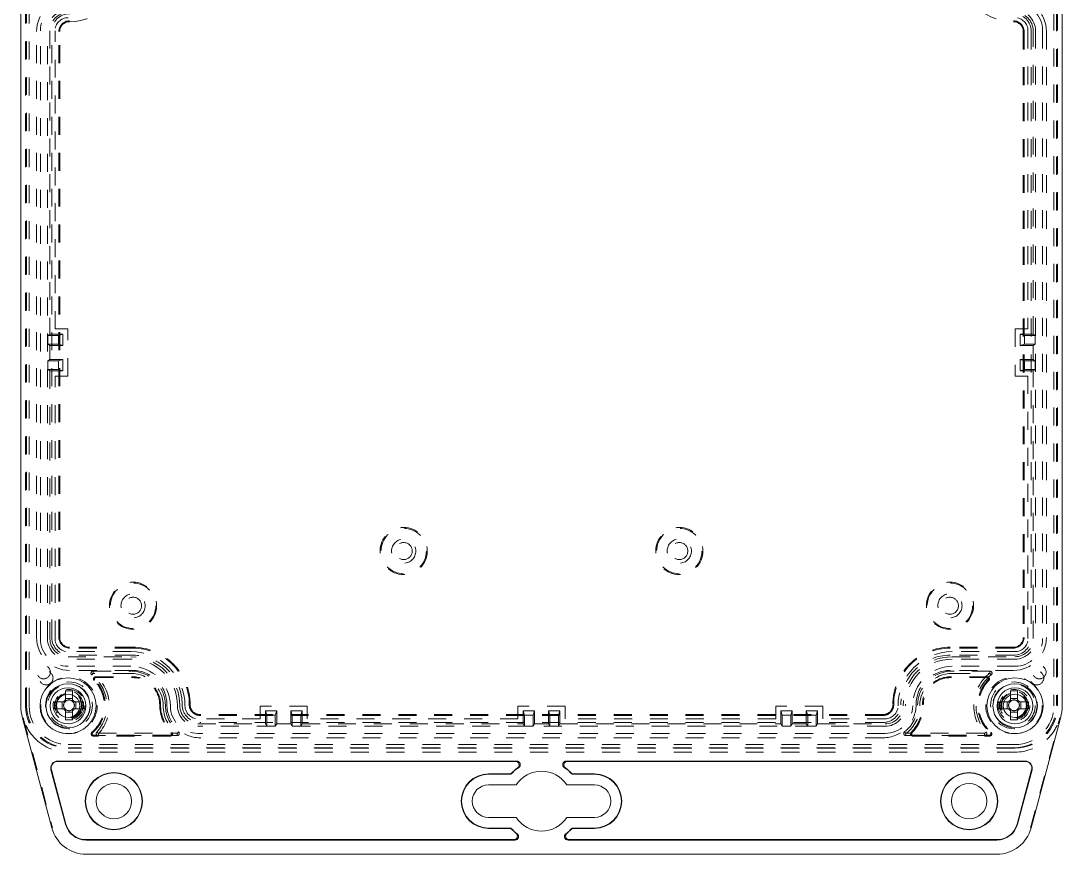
# Model space of a CAD drawing. Header units: inches. Extents: x 0.3 to 33.9, y 0.2 to 21.7.
# Drawn here: x 16.78 to 22.58, y 8.82 to 13.47 of the extents above; entities that cross this region are included whole.
import ezdxf

# ---------------------------------------------------------------- set-up
doc = ezdxf.new("R2010")
doc.units = ezdxf.units.IN
doc.header["$MEASUREMENT"] = 0
doc.linetypes.add('SLD-Dashed', pattern=[0.075, 0.05, -0.025])
doc.linetypes.add('SLD-Solid', pattern=[0])

msp = doc.modelspace()

# ---------------------------------------------------------------- linework, layer by layer
at = {"color": 7, "linetype": 'SLD-Solid', "lineweight": 15}
for p, q in [((16.7764, 9.6509), (16.7764, 17.9119)), ((22.577, 17.9119), (22.577, 9.6509)), ((16.7853, 9.5829), (16.9495, 8.9703)), ((22.4039, 8.9703), (22.568, 9.5829)), ((16.9824, 9.3431), (19.5388, 9.3431)), ((19.5322, 9.3411), (16.9824, 9.3411)), ((19.8146, 9.3431), (22.3709, 9.3431)), ((22.3709, 9.3411), (19.8212, 9.3411)), ((16.9444, 9.2936), (17.0256, 8.9907)), ((17.0275, 8.9912), (16.9464, 9.2941)), ((22.407, 9.2941), (22.3258, 8.9912)), ((22.3278, 8.9907), (22.409, 9.2936)), ((19.3814, 9.2713), (19.5059, 9.2713)), ((19.5068, 9.2693), (19.3814, 9.2693)), ((19.5059, 9.2713), (19.5068, 9.2693)), ((19.8475, 9.2713), (19.8466, 9.2693)), ((19.972, 9.2693), (19.8466, 9.2693)), ((19.8475, 9.2713), (19.972, 9.2713)), ((19.536, 9.2102), (19.3814, 9.2102)), ((19.972, 9.2102), (19.8174, 9.2102)), ((19.3814, 9.0291), (19.536, 9.0291)), ((19.8174, 9.0291), (19.972, 9.0291)), ((19.3814, 8.97), (19.5068, 8.97)), ((19.5059, 8.968), (19.3814, 8.968)), ((19.5059, 8.968), (19.5068, 8.97)), ((19.8466, 8.97), (19.972, 8.97)), ((19.8475, 8.968), (19.8466, 8.97)), ((19.972, 8.968), (19.8475, 8.968)), ((19.523, 8.9052), (17.1396, 8.9052)), ((17.1396, 8.9031), (19.5291, 8.9031)), ((19.8243, 8.9031), (22.2137, 8.9031)), ((22.2137, 8.9052), (19.8304, 8.9052)), ((17.1396, 8.8244), (22.2137, 8.8244))]:
    msp.add_line(p, q, dxfattribs=at)
at = {"color": 7, "linetype": 'SLD-Dashed', "lineweight": 0}
for p, q in [((16.8032, 9.6509), (16.8032, 17.9119)), ((16.8087, 9.6534), (16.8087, 17.9094)), ((16.8229, 9.6509), (16.8229, 17.9119)), ((22.5305, 17.9119), (22.5305, 9.6509)), ((22.5447, 17.9094), (22.5447, 9.6534)), ((22.5502, 17.9119), (22.5502, 9.6509)), ((16.8643, 10.0314), (16.8643, 13.4074)), ((16.8852, 10.0249), (16.8852, 13.4114)), ((16.9252, 10.0249), (16.9252, 13.4114)), ((16.9384, 13.4114), (16.9384, 11.721)), ((16.9493, 10.0314), (16.9493, 13.4074)), ((16.9668, 11.75), (16.9668, 13.4114)), ((16.9887, 10.0314), (16.9887, 13.4074)), ((16.9934, 10.0314), (16.9934, 13.4074)), ((22.36, 13.4074), (22.36, 10.0314)), ((22.3647, 13.4074), (22.3647, 10.0314)), ((22.3866, 13.4114), (22.3866, 11.75)), ((22.4041, 13.4074), (22.4041, 10.0314)), ((22.415, 11.721), (22.415, 13.4114)), ((22.4282, 13.4114), (22.4282, 10.0249)), ((22.4682, 13.4114), (22.4682, 10.0249)), ((22.4891, 13.4074), (22.4891, 10.0314)), ((16.9384, 11.721), (16.9261, 11.7132)), ((16.9384, 11.721), (17.0107, 11.721)), ((17.0374, 11.75), (16.9668, 11.75)), ((17.0107, 11.721), (16.9861, 11.7132)), ((17.0107, 11.721), (17.0107, 11.6583)), ((17.0374, 11.4879), (17.0374, 11.75)), ((22.3866, 11.75), (22.3159, 11.75)), ((22.3159, 11.75), (22.3159, 11.4879)), ((22.415, 11.721), (22.3427, 11.721)), ((22.3427, 11.721), (22.3427, 11.6583)), ((22.3427, 11.721), (22.3673, 11.7132)), ((22.415, 11.721), (22.4273, 11.7132)), ((16.9261, 11.7132), (16.9261, 11.6662)), ((16.9861, 11.7132), (16.9261, 11.7132)), ((16.9261, 11.6662), (16.9384, 11.6583)), ((16.9261, 11.6662), (16.9861, 11.6662)), ((16.9861, 11.6662), (16.9861, 11.7132)), ((17.0107, 11.6583), (16.9861, 11.6662)), ((22.3427, 11.6583), (22.3673, 11.6662)), ((22.3673, 11.6662), (22.3673, 11.7132)), ((22.3673, 11.7132), (22.4273, 11.7132)), ((22.4273, 11.6662), (22.3673, 11.6662)), ((22.4273, 11.6662), (22.415, 11.6583)), ((22.4273, 11.7132), (22.4273, 11.6662)), ((17.0107, 11.6583), (16.9384, 11.6583)), ((16.9384, 11.6583), (16.9384, 11.5795)), ((22.3427, 11.6583), (22.415, 11.6583)), ((22.415, 11.5795), (22.415, 11.6583)), ((16.9384, 11.5795), (16.9261, 11.5717)), ((16.9261, 11.5717), (16.9261, 11.5247)), ((16.9861, 11.5717), (16.9261, 11.5717)), ((16.9384, 11.5795), (17.0107, 11.5795)), ((17.0107, 11.5795), (16.9861, 11.5717)), ((16.9861, 11.5247), (16.9861, 11.5717)), ((17.0107, 11.5795), (17.0107, 11.5168)), ((22.415, 11.5795), (22.3427, 11.5795)), ((22.3427, 11.5795), (22.3673, 11.5717)), ((22.3427, 11.5795), (22.3427, 11.5168)), ((22.3673, 11.5247), (22.3673, 11.5717)), ((22.3673, 11.5717), (22.4273, 11.5717)), ((22.415, 11.5795), (22.4273, 11.5717)), ((22.4273, 11.5717), (22.4273, 11.5247)), ((16.9261, 11.5247), (16.9384, 11.5168)), ((16.9261, 11.5247), (16.9861, 11.5247)), ((17.0107, 11.5168), (16.9384, 11.5168)), ((16.9384, 11.5168), (16.9384, 10.0249)), ((16.9668, 10.0249), (16.9668, 11.4879)), ((16.9668, 11.4879), (17.0374, 11.4879)), ((17.0107, 11.5168), (16.9861, 11.5247)), ((22.3159, 11.4879), (22.3866, 11.4879)), ((22.3427, 11.5168), (22.3673, 11.5247)), ((22.3427, 11.5168), (22.415, 11.5168)), ((22.4273, 11.5247), (22.3673, 11.5247)), ((22.3866, 11.4879), (22.3866, 10.0249)), ((22.4273, 11.5247), (22.415, 11.5168)), ((22.415, 10.0249), (22.415, 11.5168)), ((17.3997, 9.9771), (17.0477, 9.9771)), ((22.3057, 9.9771), (21.9537, 9.9771)), ((17.3892, 9.9525), (17.0392, 9.9525)), ((17.0392, 9.9241), (17.3892, 9.9241)), ((17.3997, 9.9724), (17.0477, 9.9724)), ((17.3997, 9.9331), (17.0477, 9.9331)), ((22.3057, 9.9724), (21.9537, 9.9724)), ((22.3057, 9.9331), (21.9537, 9.9331)), ((22.3142, 9.9525), (21.9642, 9.9525)), ((21.9642, 9.9241), (22.3142, 9.9241)), ((17.3892, 9.9109), (17.0392, 9.9109)), ((17.3892, 9.8709), (17.0392, 9.8709)), ((22.3142, 9.9109), (21.9642, 9.9109)), ((22.3142, 9.8709), (21.9642, 9.8709)), ((17.3997, 9.8481), (17.0477, 9.8481)), ((17.1789, 9.8321), (17.1717, 9.8228)), ((17.1789, 9.8321), (17.1789, 9.8439)), ((17.1789, 9.8439), (17.3892, 9.8439)), ((17.3892, 9.8312), (17.1815, 9.8312)), ((17.1933, 9.8124), (17.3997, 9.8124)), ((17.1933, 9.8076), (17.3997, 9.8076)), ((22.3057, 9.8481), (21.9537, 9.8481)), ((22.1601, 9.8124), (21.9537, 9.8124)), ((22.1601, 9.8076), (21.9537, 9.8076)), ((22.1745, 9.8439), (21.9642, 9.8439)), ((21.9642, 9.8312), (22.1719, 9.8312)), ((22.1745, 9.8321), (22.1745, 9.8439)), ((22.1745, 9.8321), (22.1817, 9.8228)), ((17.0244, 9.7349), (17.0244, 9.6921)), ((17.065, 9.7349), (17.0244, 9.7349)), ((17.0244, 9.6921), (17.065, 9.6921)), ((17.0244, 9.6756), (17.0244, 9.6921)), ((17.065, 9.7349), (17.065, 9.6921)), ((17.065, 9.6921), (17.065, 9.6756)), ((22.2884, 9.7349), (22.2884, 9.6921)), ((22.329, 9.7349), (22.2884, 9.7349)), ((22.2884, 9.6921), (22.329, 9.6921)), ((22.2884, 9.6756), (22.2884, 9.6921)), ((22.329, 9.7349), (22.329, 9.6921)), ((22.329, 9.6921), (22.329, 9.6756)), ((16.9632, 9.6737), (17.006, 9.6737)), ((16.9632, 9.6737), (16.9632, 9.6332)), ((16.9632, 9.6332), (17.006, 9.6332)), ((17.006, 9.6737), (17.0226, 9.6737)), ((17.006, 9.6332), (17.006, 9.6737)), ((17.0226, 9.6332), (17.006, 9.6332)), ((17.0244, 9.6147), (17.0244, 9.6313)), ((17.065, 9.6313), (17.065, 9.6147)), ((17.0668, 9.6737), (17.0834, 9.6737)), ((17.0834, 9.6332), (17.0668, 9.6332)), ((17.1261, 9.6737), (17.0834, 9.6737)), ((17.0834, 9.6737), (17.0834, 9.6332)), ((17.1261, 9.6332), (17.0834, 9.6332)), ((17.1261, 9.6332), (17.1261, 9.6737)), ((18.3723, 9.6492), (18.1101, 9.6492)), ((18.1101, 9.6492), (18.1101, 9.5785)), ((18.3723, 9.5785), (18.3723, 9.6492)), ((19.8078, 9.6492), (19.5456, 9.6492)), ((19.5456, 9.6492), (19.5456, 9.5785)), ((19.8078, 9.5785), (19.8078, 9.6492)), ((21.2433, 9.6492), (20.9811, 9.6492)), ((20.9811, 9.6492), (20.9811, 9.5785)), ((21.2433, 9.5785), (21.2433, 9.6492)), ((22.2272, 9.6737), (22.27, 9.6737)), ((22.2272, 9.6737), (22.2272, 9.6332)), ((22.2272, 9.6332), (22.27, 9.6332)), ((22.27, 9.6737), (22.2866, 9.6737)), ((22.27, 9.6332), (22.27, 9.6737)), ((22.2866, 9.6332), (22.27, 9.6332)), ((22.2884, 9.6147), (22.2884, 9.6313)), ((22.329, 9.6313), (22.329, 9.6147)), ((22.3308, 9.6737), (22.3474, 9.6737)), ((22.3474, 9.6332), (22.3308, 9.6332)), ((22.3901, 9.6737), (22.3474, 9.6737)), ((22.3474, 9.6737), (22.3474, 9.6332)), ((22.3901, 9.6332), (22.3474, 9.6332)), ((22.3901, 9.6332), (22.3901, 9.6737)), ((16.789, 9.5839), (16.9532, 8.9713)), ((17.065, 9.6147), (17.0244, 9.6147)), ((17.0244, 9.572), (17.0244, 9.6147)), ((17.0244, 9.572), (17.065, 9.572)), ((17.065, 9.572), (17.065, 9.6147)), ((18.1101, 9.5785), (17.7632, 9.5785)), ((21.5797, 9.6021), (17.7737, 9.6021)), ((21.5797, 9.5974), (17.7737, 9.5974)), ((18.1391, 9.6224), (18.2018, 9.6224)), ((18.1391, 9.6224), (18.1469, 9.5979)), ((18.1391, 9.5501), (18.1391, 9.6224)), ((18.1469, 9.5979), (18.1469, 9.5379)), ((18.1939, 9.5979), (18.1469, 9.5979)), ((18.2018, 9.6224), (18.1939, 9.5979)), ((18.1939, 9.5379), (18.1939, 9.5979)), ((18.2018, 9.6224), (18.2018, 9.5501)), ((18.2806, 9.6224), (18.3433, 9.6224)), ((18.2806, 9.6224), (18.2884, 9.5979)), ((18.2806, 9.5501), (18.2806, 9.6224)), ((18.2884, 9.5979), (18.2884, 9.5379)), ((18.3354, 9.5979), (18.2884, 9.5979)), ((18.3433, 9.6224), (18.3354, 9.5979)), ((18.3354, 9.5379), (18.3354, 9.5979)), ((18.3433, 9.6224), (18.3433, 9.5501)), ((19.5456, 9.5785), (18.3723, 9.5785)), ((19.5746, 9.6224), (19.6373, 9.6224)), ((19.5746, 9.6224), (19.5824, 9.5979)), ((19.5746, 9.5501), (19.5746, 9.6224)), ((19.5824, 9.5979), (19.5824, 9.5379)), ((19.6294, 9.5979), (19.5824, 9.5979)), ((19.6373, 9.6224), (19.6294, 9.5979)), ((19.6294, 9.5379), (19.6294, 9.5979)), ((19.6373, 9.6224), (19.6373, 9.5501)), ((19.7788, 9.6224), (19.7161, 9.6224)), ((19.7161, 9.6224), (19.7239, 9.5979)), ((19.7161, 9.6224), (19.7161, 9.5501)), ((19.7239, 9.5379), (19.7239, 9.5979)), ((19.7239, 9.5979), (19.7709, 9.5979)), ((19.7788, 9.6224), (19.7709, 9.5979)), ((19.7709, 9.5979), (19.7709, 9.5379)), ((19.7788, 9.5501), (19.7788, 9.6224)), ((20.9811, 9.5785), (19.8078, 9.5785)), ((21.0728, 9.6224), (21.0101, 9.6224)), ((21.0101, 9.6224), (21.0179, 9.5979)), ((21.0101, 9.6224), (21.0101, 9.5501)), ((21.0179, 9.5379), (21.0179, 9.5979)), ((21.0179, 9.5979), (21.0649, 9.5979)), ((21.0728, 9.6224), (21.0649, 9.5979)), ((21.0649, 9.5979), (21.0649, 9.5379)), ((21.0728, 9.5501), (21.0728, 9.6224)), ((21.2143, 9.6224), (21.1516, 9.6224)), ((21.1516, 9.6224), (21.1594, 9.5979)), ((21.1516, 9.6224), (21.1516, 9.5501)), ((21.1594, 9.5379), (21.1594, 9.5979)), ((21.1594, 9.5979), (21.2064, 9.5979)), ((21.2143, 9.6224), (21.2064, 9.5979)), ((21.2064, 9.5979), (21.2064, 9.5379)), ((21.2143, 9.5501), (21.2143, 9.6224)), ((21.5902, 9.5785), (21.2433, 9.5785)), ((22.329, 9.6147), (22.2884, 9.6147)), ((22.2884, 9.572), (22.2884, 9.6147)), ((22.2884, 9.572), (22.329, 9.572)), ((22.329, 9.572), (22.329, 9.6147)), ((22.4002, 8.9713), (22.5644, 9.5839)), ((17.7632, 9.5501), (18.1391, 9.5501)), ((21.5902, 9.5369), (17.7632, 9.5369)), ((21.5797, 9.5581), (17.7737, 9.5581)), ((18.1391, 9.5501), (18.1469, 9.5379)), ((18.1469, 9.5379), (18.1939, 9.5379)), ((18.1939, 9.5379), (18.2018, 9.5501)), ((18.2018, 9.5501), (18.2806, 9.5501)), ((18.2806, 9.5501), (18.2884, 9.5379)), ((18.2884, 9.5379), (18.3354, 9.5379)), ((18.3354, 9.5379), (18.3433, 9.5501)), ((18.3433, 9.5501), (19.5746, 9.5501)), ((19.5746, 9.5501), (19.5824, 9.5379)), ((19.5824, 9.5379), (19.6294, 9.5379)), ((19.6294, 9.5379), (19.6373, 9.5501)), ((19.6373, 9.5501), (19.7161, 9.5501)), ((19.7239, 9.5379), (19.7161, 9.5501)), ((19.7709, 9.5379), (19.7239, 9.5379)), ((19.7788, 9.5501), (19.7709, 9.5379)), ((19.7788, 9.5501), (21.0101, 9.5501)), ((21.0179, 9.5379), (21.0101, 9.5501)), ((21.0649, 9.5379), (21.0179, 9.5379)), ((21.0728, 9.5501), (21.0649, 9.5379)), ((21.0728, 9.5501), (21.1516, 9.5501)), ((21.1594, 9.5379), (21.1516, 9.5501)), ((21.2064, 9.5379), (21.1594, 9.5379)), ((21.2143, 9.5501), (21.2064, 9.5379)), ((21.2143, 9.5501), (21.5902, 9.5501)), ((17.609, 9.4873), (17.1803, 9.4873)), ((17.609, 9.4824), (17.1803, 9.4824)), ((17.2082, 9.4967), (17.1995, 9.5047)), ((17.2102, 9.4976), (17.2082, 9.4967)), ((17.2082, 9.4967), (17.2082, 9.4849)), ((17.6474, 9.4849), (17.2082, 9.4849)), ((17.2102, 9.4976), (17.6448, 9.4976)), ((17.6474, 9.4967), (17.6545, 9.5062)), ((17.6474, 9.4967), (17.6474, 9.4849)), ((21.5902, 9.4969), (17.7632, 9.4969)), ((21.5797, 9.4731), (17.7737, 9.4731)), ((21.706, 9.4967), (21.6989, 9.5062)), ((21.706, 9.4967), (21.706, 9.4849)), ((21.706, 9.4849), (22.1451, 9.4849)), ((22.1431, 9.4976), (21.7086, 9.4976)), ((21.7444, 9.4873), (22.173, 9.4873)), ((21.7444, 9.4824), (22.173, 9.4824)), ((22.1431, 9.4976), (22.1451, 9.4967)), ((22.1451, 9.4967), (22.1539, 9.5047)), ((22.1451, 9.4967), (22.1451, 9.4849)), ((22.3142, 9.4346), (17.0392, 9.4346)), ((22.3142, 9.4149), (17.0392, 9.4149)), ((22.3087, 9.4174), (17.0447, 9.4174)), ((22.3142, 9.3926), (17.0392, 9.3926))]:
    msp.add_line(p, q, dxfattribs=at)
for centre, radius in [((18.9092, 10.5129), 0.1313), ((18.9092, 10.5129), 0.1265), ((20.4442, 10.5129), 0.1313), ((20.4442, 10.5129), 0.1265), ((18.9092, 10.5129), 0.0675), ((18.9092, 10.5129), 0.0475), ((20.4442, 10.5129), 0.0675), ((20.4442, 10.5129), 0.0475), ((17.4017, 10.2082), 0.1313), ((17.4017, 10.2082), 0.1265), ((21.9517, 10.2082), 0.1313), ((21.9517, 10.2082), 0.1265), ((17.4017, 10.2082), 0.0675), ((21.9517, 10.2082), 0.0675), ((17.4017, 10.2082), 0.0475), ((21.9517, 10.2082), 0.0475), ((16.9037, 9.8386), 0.0375), ((22.4497, 9.8386), 0.0375), ((16.9172, 9.8059), 0.0385), ((17.0447, 9.6534), 0.1575), ((22.3087, 9.6534), 0.1575), ((22.4362, 9.8059), 0.0385), ((17.0447, 9.6534), 0.1305), ((17.0447, 9.6534), 0.1187), ((22.3087, 9.6534), 0.1305), ((22.3087, 9.6534), 0.1187), ((17.0447, 9.6534), 0.0885), ((17.0447, 9.6534), 0.0787), ((17.0447, 9.6534), 0.0725), ((17.0447, 9.6534), 0.0689), ((22.3087, 9.6534), 0.0885), ((22.3087, 9.6534), 0.0787), ((22.3087, 9.6534), 0.0725), ((22.3087, 9.6534), 0.0689)]:
    msp.add_circle(centre, radius, dxfattribs=at)
at = {"color": 7, "linetype": 'SLD-Solid', "lineweight": 15}
for centre, radius in [((17.0392, 9.6509), 0.156), ((22.3142, 9.6509), 0.156), ((17.0392, 9.6509), 0.123), ((17.0392, 9.6509), 0.1), ((22.3142, 9.6509), 0.123), ((22.3142, 9.6509), 0.1), ((17.0392, 9.6509), 0.065), ((22.3142, 9.6509), 0.065), ((17.2948, 9.1197), 0.1595), ((17.2948, 9.1197), 0.1575), ((22.0586, 9.1197), 0.1595), ((22.0586, 9.1197), 0.1575), ((17.2948, 9.1197), 0.0984), ((22.0586, 9.1197), 0.0984)]:
    msp.add_circle(centre, radius, dxfattribs=at)
at = {"color": 7, "linetype": 'SLD-Dashed', "lineweight": 0}
for centre, radius, start, end in [((17.0447, 13.7814), 0.3197, 270.4596, 89.5404), ((22.3087, 13.7814), 0.3197, 90.4596, 269.5404), ((17.0477, 13.4074), 0.1834, 90.4596, 180), ((22.3057, 13.4074), 0.1834, 0, 89.5404), ((17.0392, 13.4114), 0.154, 90, 180), ((17.0392, 13.4114), 0.114, 90, 180), ((22.3142, 13.4114), 0.154, 0, 90), ((22.3142, 13.4114), 0.114, 0, 90), ((17.0392, 13.4114), 0.1008, 90, 180), ((17.0477, 13.4074), 0.0984, 90.4596, 180), ((17.0392, 13.4114), 0.0724, 90, 180), ((17.0477, 13.4074), 0.059, 90.4596, 180), ((17.0477, 13.4074), 0.0543, 90.4596, 180), ((22.3057, 13.4074), 0.0543, 0, 89.5404), ((22.3057, 13.4074), 0.059, 0, 89.5404), ((22.3057, 13.4074), 0.0984, 0, 89.5404), ((22.3142, 13.4114), 0.1008, 0, 90), ((22.3142, 13.4114), 0.0724, 0, 90), ((17.0477, 10.0314), 0.1834, 180, 270), ((17.0392, 10.0249), 0.154, 180, 270), ((17.0392, 10.0249), 0.114, 180, 270), ((17.0392, 10.0249), 0.1008, 180, 270), ((17.0477, 10.0314), 0.0984, 180, 270), ((17.0392, 10.0249), 0.0724, 180, 270), ((17.0477, 10.0314), 0.059, 180, 270), ((17.0477, 10.0314), 0.0543, 180, 270), ((17.3997, 9.6574), 0.3197, 359.8468, 90), ((21.9537, 9.6574), 0.3197, 90, 180.1532), ((22.3057, 10.0314), 0.1834, 270, 0), ((22.3057, 10.0314), 0.059, 270, 0), ((22.3057, 10.0314), 0.0984, 270, 0), ((22.3057, 10.0314), 0.0543, 270, 0), ((22.3142, 10.0249), 0.0724, 270, 0), ((22.3142, 10.0249), 0.1008, 270, 0), ((22.3142, 10.0249), 0.154, 270, 0), ((22.3142, 10.0249), 0.114, 270, 0), ((17.3892, 9.6509), 0.3016, 0, 90), ((17.3892, 9.6509), 0.2732, 0, 90), ((17.3997, 9.6574), 0.315, 359.8468, 90), ((17.3997, 9.6574), 0.2756, 359.8468, 90), ((21.9537, 9.6574), 0.315, 90, 180.1532), ((21.9642, 9.6509), 0.3016, 90, 180), ((21.9537, 9.6574), 0.2756, 90, 180.1532), ((21.9642, 9.6509), 0.2732, 90, 180), ((17.3892, 9.6509), 0.26, 0, 90), ((17.3892, 9.6509), 0.22, 0, 90), ((21.9642, 9.6509), 0.26, 90, 180), ((21.9642, 9.6509), 0.22, 90, 180), ((17.1789, 9.8321), 0.0118, 90, 232.36077), ((17.0392, 9.6509), 0.217, 317.63351, 52.36077), ((17.1933, 9.8004), 0.012, 90, 224.69634), ((17.0392, 9.6509), 0.2297, 318.12947, 51.72052), ((17.1933, 9.8004), 0.00716, 90, 224.69634), ((17.3892, 9.6509), 0.193, 0, 90), ((17.3892, 9.6509), 0.1803, 0, 90), ((17.3997, 9.6574), 0.1906, 359.8468, 90), ((17.3997, 9.6574), 0.155, 359.8468, 90), ((17.3997, 9.6574), 0.1502, 359.8468, 90), ((21.9537, 9.6574), 0.1906, 90, 180.1532), ((21.9642, 9.6509), 0.193, 90, 180), ((21.9642, 9.6509), 0.1803, 90, 180), ((21.9537, 9.6574), 0.155, 90, 180.1532), ((21.9537, 9.6574), 0.1502, 90, 180.1532), ((22.3142, 9.6509), 0.2297, 128.27948, 221.87053), ((22.3142, 9.6509), 0.217, 127.63923, 222.36649), ((22.1601, 9.8004), 0.012, 315.30366, 90), ((22.1601, 9.8004), 0.00716, 315.30366, 90), ((22.1745, 9.8321), 0.0118, 307.63923, 90), ((17.0447, 9.6534), 0.197, 310.46827, 44.69634), ((17.0447, 9.6534), 0.2018, 310.46827, 44.69634), ((22.3087, 9.6534), 0.2018, 135.30366, 229.53173), ((22.3087, 9.6534), 0.197, 135.30366, 229.53173), ((17.0392, 9.6509), 0.236, 180, 270), ((17.0447, 9.6534), 0.236, 180, 270), ((17.0392, 9.6509), 0.2163, 180, 270), ((17.0447, 9.6534), 0.0365, 123.79034, 146.20966), ((17.0447, 9.6534), 0.0365, 213.79034, 236.20966), ((17.0447, 9.6534), 0.03, 137.50515, 222.49485), ((17.0447, 9.6534), 0.03, 132.49485, 137.50515), ((17.0447, 9.6534), 0.03, 222.49485, 227.50515), ((17.0447, 9.6534), 0.03, 47.50515, 132.49485), ((17.0447, 9.6534), 0.03, 227.50515, 312.49485), ((17.0447, 9.6534), 0.0365, 33.79034, 56.20966), ((17.0447, 9.6534), 0.03, 42.49485, 47.50515), ((17.0447, 9.6534), 0.03, 312.49485, 317.50515), ((17.0447, 9.6534), 0.0365, 303.79034, 326.20966), ((17.0447, 9.6534), 0.03, 317.50515, 42.49485), ((17.7737, 9.6564), 0.2238, 179.8468, 224.53129), ((17.7737, 9.6564), 0.219, 179.8468, 224.53129), ((17.7632, 9.6509), 0.1937, 180, 232.32621), ((17.7632, 9.6509), 0.181, 180, 233.10047), ((17.7737, 9.6564), 0.1834, 179.8468, 270), ((17.7632, 9.6509), 0.154, 180, 270), ((17.7632, 9.6509), 0.114, 180, 270), ((17.7632, 9.6509), 0.1008, 180, 270), ((17.7737, 9.6564), 0.0984, 179.8468, 270), ((17.7632, 9.6509), 0.0724, 180, 270), ((17.7737, 9.6564), 0.059, 179.8468, 270), ((17.7737, 9.6564), 0.0543, 179.8468, 270), ((21.5797, 9.6564), 0.1834, 270, 0.1532), ((21.5797, 9.6564), 0.0984, 270, 0.1532), ((21.5797, 9.6564), 0.059, 270, 0.1532), ((21.5797, 9.6564), 0.0543, 270, 0.1532), ((21.5902, 9.6509), 0.0724, 270, 0), ((21.5902, 9.6509), 0.1008, 270, 0), ((21.5902, 9.6509), 0.154, 270, 0), ((21.5902, 9.6509), 0.114, 270, 0), ((21.5902, 9.6509), 0.181, 306.89953, 0), ((21.5902, 9.6509), 0.1937, 307.67379, 0), ((21.5797, 9.6564), 0.219, 315.46871, 0.1532), ((21.5797, 9.6564), 0.2238, 315.46871, 0.1532), ((22.3087, 9.6534), 0.0365, 123.79034, 146.20966), ((22.3087, 9.6534), 0.0365, 213.79034, 236.20966), ((22.3087, 9.6534), 0.03, 137.50515, 222.49485), ((22.3087, 9.6534), 0.03, 132.49485, 137.50515), ((22.3087, 9.6534), 0.03, 222.49485, 227.50515), ((22.3087, 9.6534), 0.03, 47.50515, 132.49485), ((22.3087, 9.6534), 0.03, 227.50515, 312.49485), ((22.3087, 9.6534), 0.236, 270, 0), ((22.3142, 9.6509), 0.236, 270, 0), ((22.3142, 9.6509), 0.2163, 270, 0), ((22.3087, 9.6534), 0.0365, 33.79034, 56.20966), ((22.3087, 9.6534), 0.03, 42.49485, 47.50515), ((22.3087, 9.6534), 0.03, 312.49485, 317.50515), ((22.3087, 9.6534), 0.0365, 303.79034, 326.20966), ((22.3087, 9.6534), 0.03, 317.50515, 42.49485), ((17.0392, 9.6509), 0.2583, 226.763, 270), ((17.1803, 9.4944), 0.012, 130.46827, 270), ((17.1803, 9.4944), 0.00716, 130.46827, 270), ((17.2082, 9.4967), 0.0118, 137.63351, 270), ((17.609, 9.4944), 0.012, 270, 44.53129), ((17.609, 9.4944), 0.00716, 270, 44.53129), ((17.6474, 9.4967), 0.0118, 270, 53.10047), ((21.706, 9.4967), 0.0118, 126.89953, 270), ((21.7444, 9.4944), 0.012, 135.46871, 270), ((21.7444, 9.4944), 0.00716, 135.46871, 270), ((22.1451, 9.4967), 0.0118, 270, 42.36649), ((22.173, 9.4944), 0.012, 270, 49.53173), ((22.173, 9.4944), 0.00716, 270, 49.53173), ((22.3142, 9.6509), 0.2583, 270, 313.237)]:
    msp.add_arc(centre, radius, start, end, dxfattribs=at)
at = {"color": 7, "linetype": 'SLD-Solid', "lineweight": 15}
for centre, radius, start, end in [((17.0392, 9.6509), 0.2628, 180, 195), ((22.3142, 9.6509), 0.2628, 345, 0), ((16.9824, 9.3037), 0.0394, 90, 195), ((16.9824, 9.3037), 0.0373, 90, 195), ((22.3709, 9.3037), 0.0394, 345, 90), ((22.3709, 9.3037), 0.0373, 345, 90), ((19.6767, 9.1197), 0.2284, 125.6107, 138.3997), ((19.6767, 9.1197), 0.2264, 124.08754, 138.63378), ((19.6767, 9.1197), 0.1673, 32.76376, 147.23624), ((19.6767, 9.1197), 0.2264, 41.36622, 55.91246), ((19.6767, 9.1197), 0.2284, 41.6003, 54.3893), ((19.3814, 9.1197), 0.1517, 90, 270), ((19.3814, 9.1197), 0.1496, 90, 270), ((19.972, 9.1197), 0.1517, 270, 90), ((19.972, 9.1197), 0.1496, 270, 90), ((19.3814, 9.1197), 0.0906, 90, 270), ((19.972, 9.1197), 0.0906, 270, 90), ((17.1396, 9.0212), 0.116, 195, 270), ((19.6767, 9.1197), 0.1673, 212.76376, 327.23624), ((22.2137, 9.0212), 0.116, 270, 345), ((17.1396, 9.0212), 0.1969, 195, 270), ((17.1396, 9.0212), 0.1181, 195, 270), ((19.6767, 9.1197), 0.2284, 221.6003, 231.72676), ((19.6767, 9.1197), 0.2264, 221.36622, 233.1322), ((19.6767, 9.1197), 0.2264, 306.8678, 318.63378), ((19.6767, 9.1197), 0.2284, 308.27324, 318.3997), ((22.2137, 9.0212), 0.1181, 270, 345), ((22.2137, 9.0212), 0.1969, 270, 345)]:
    msp.add_arc(centre, radius, start, end, dxfattribs=at)
at = {"color": 7, "linetype": 'SLD-Dashed', "lineweight": 0}
for points in [[(17.1815, 9.8312), (17.1806, 9.8315), (17.1798, 9.8318), (17.1789, 9.8321)], [(22.1719, 9.8312), (22.1727, 9.8315), (22.1736, 9.8318), (22.1745, 9.8321)], [(17.6448, 9.4976), (17.6457, 9.4973), (17.6465, 9.497), (17.6474, 9.4967)], [(21.7086, 9.4976), (21.7077, 9.4973), (21.7068, 9.497), (21.706, 9.4967)]]:
    msp.add_open_spline(points, degree=3, dxfattribs=at)
for points in [[(16.8622, 9.4627), (16.853, 9.4714), (16.8447, 9.4804), (16.8294, 9.4995), (16.8225, 9.5095), (16.8103, 9.5299), (16.8051, 9.5403), (16.7982, 9.5563), (16.7961, 9.5617), (16.7923, 9.5727), (16.7905, 9.5783), (16.789, 9.5839)], [(22.4911, 9.4627), (22.5003, 9.4714), (22.5087, 9.4804), (22.5239, 9.4995), (22.5309, 9.5095), (22.543, 9.5299), (22.5483, 9.5403), (22.5551, 9.5563), (22.5572, 9.5617), (22.5611, 9.5727), (22.5628, 9.5783), (22.5644, 9.5839)]]:
    msp.add_open_spline(points, degree=3, knots=[0, 0, 0, 0, 0.25, 0.25, 0.5, 0.5, 0.75, 0.75, 0.875, 0.875, 1, 1, 1, 1], dxfattribs=at)
at = {"color": 7, "linetype": 'SLD-Solid', "lineweight": 15}
for points in [[(19.5437, 9.3054), (19.5471, 9.3078), (19.5496, 9.3113), (19.5522, 9.3191), (19.5522, 9.3235), (19.5497, 9.3313), (19.5472, 9.3348), (19.5405, 9.3397), (19.5364, 9.3411), (19.5322, 9.3411)], [(19.5388, 9.3431), (19.543, 9.3431), (19.5471, 9.3418), (19.5539, 9.3368), (19.5564, 9.3332), (19.5588, 9.3252), (19.5587, 9.3208), (19.556, 9.313), (19.5533, 9.3095), (19.5498, 9.3071)], [(19.8036, 9.3071), (19.8001, 9.3095), (19.7974, 9.3129), (19.7946, 9.3208), (19.7945, 9.3252), (19.797, 9.3332), (19.7995, 9.3368), (19.8062, 9.3417), (19.8104, 9.3431), (19.8146, 9.3431)], [(19.8212, 9.3411), (19.817, 9.3411), (19.8129, 9.3397), (19.8062, 9.3349), (19.8037, 9.3313), (19.8011, 9.3235), (19.8012, 9.3191), (19.8037, 9.3113), (19.8063, 9.3078), (19.8097, 9.3054)], [(19.523, 8.9052), (19.5271, 8.9052), (19.5311, 8.9065), (19.5377, 8.9112), (19.5403, 8.9146), (19.5429, 8.9222), (19.543, 8.9265), (19.5408, 8.9342), (19.5384, 8.9378), (19.5352, 8.9403)], [(19.5409, 8.9385), (19.5442, 8.9361), (19.5466, 8.9326), (19.5491, 8.9248), (19.549, 8.9205), (19.5465, 8.9127), (19.5439, 8.9092), (19.5373, 8.9045), (19.5332, 8.9031), (19.5291, 8.9031)], [(19.8243, 8.9031), (19.8202, 8.9031), (19.8161, 8.9044), (19.8095, 8.9092), (19.8069, 8.9127), (19.8043, 8.9204), (19.8043, 8.9248), (19.8067, 8.9325), (19.8092, 8.9361), (19.8125, 8.9385)], [(19.8182, 8.9403), (19.815, 8.9378), (19.8126, 8.9343), (19.8103, 8.9265), (19.8104, 8.9222), (19.8131, 8.9146), (19.8157, 8.9112), (19.8222, 8.9065), (19.8263, 8.9052), (19.8304, 8.9052)]]:
    msp.add_open_spline(points, degree=3, knots=[0, 0, 0, 0, 0.25, 0.25, 0.5, 0.5, 0.75, 0.75, 1, 1, 1, 1], dxfattribs=at)

doc.saveas('drawing.dxf')
